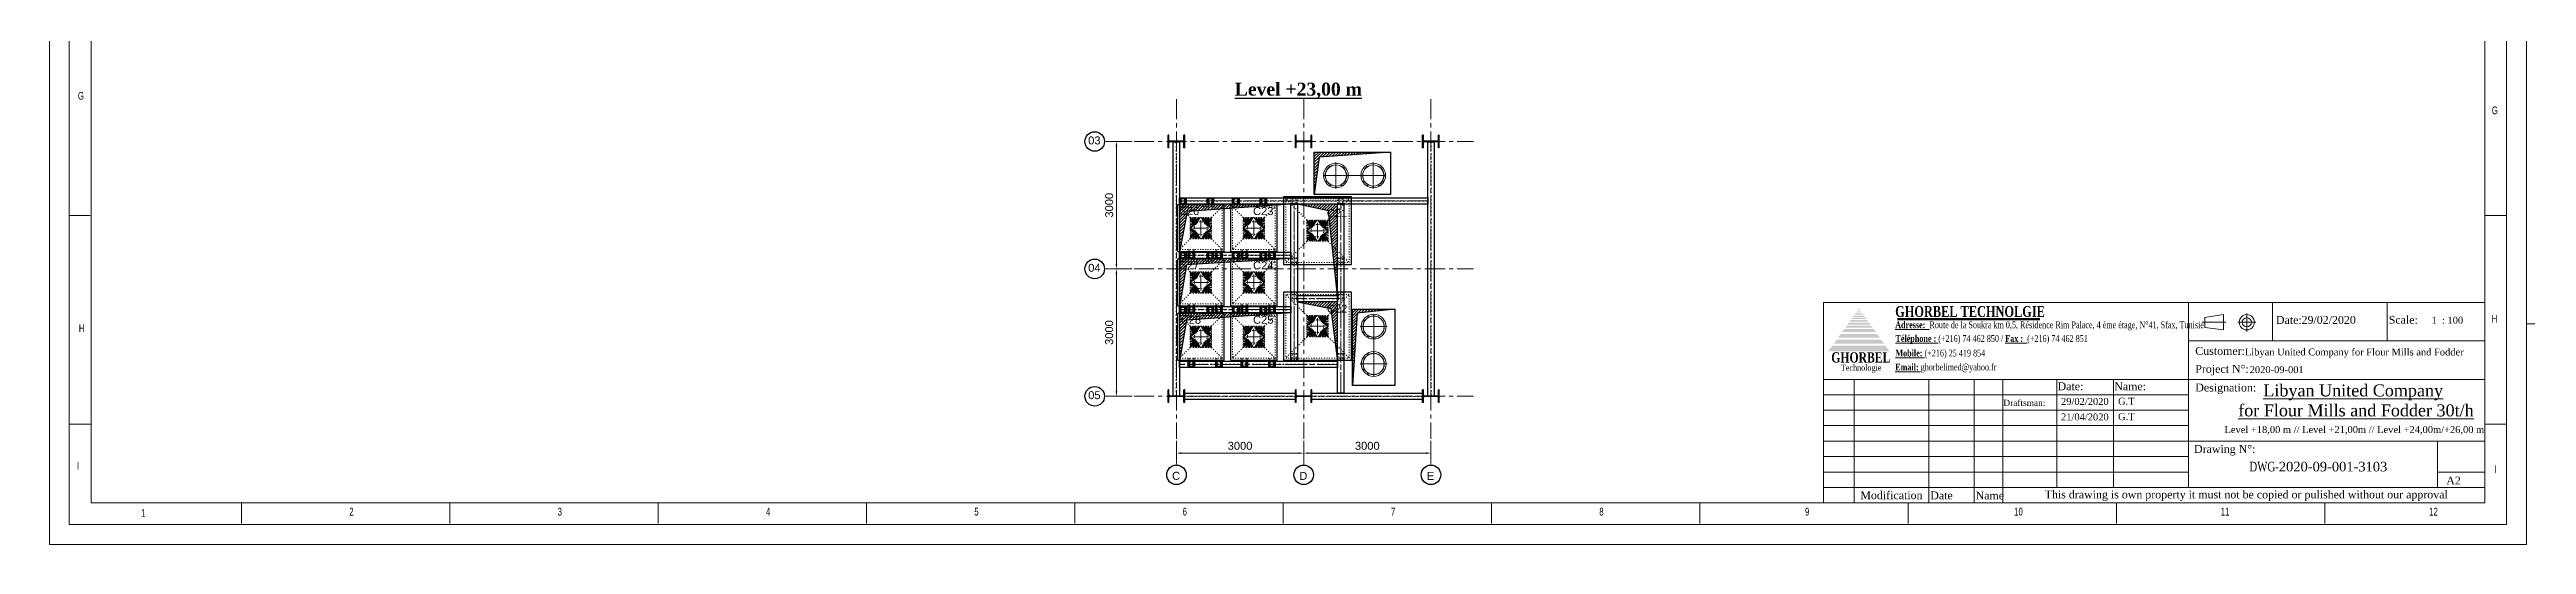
# Model space of a CAD drawing. Header units: millimetres. Extents: x 3220 to 226993, y 817 to 176024.
# Drawn here: x 3220 to 61623, y 54025 to 65679 of the extents above; entities that cross this region are included whole.
import ezdxf

# ---------------------------------------------------------------- set-up
doc = ezdxf.new("R2010")
doc.units = ezdxf.units.MM
for name, pattern in [('ACAD_ISO03W100', [30, 12, -18]), ('AXES', [50.8, 31.75, -6.35, 6.35, -6.35]), ('CENTER', [10.16, 6.35, -1.27, 1.27, -1.27]), ('CENTER2', [28.575, 19.05, -3.175, 3.175, -3.175]), ('CHAIN', [0.3543, 0.2362, -0.0295, 0.0591, -0.0295])]:
    doc.linetypes.add(name, pattern=pattern)
doc.layers.add('Axe', color=1, linetype='AXES', lineweight=9)
doc.layers.add('Cache', color=3, linetype='ACAD_ISO03W100', lineweight=13)
doc.layers.add('Mittelpunktmarkierung(DIN)', color=7, linetype='Continuous', lineweight=25, true_color=0x3f3f3f)
doc.layers.add('Sichtbare Kanten(DIN)', color=7, linetype='Continuous', lineweight=50, true_color=0x3f3f3f)
doc.styles.add('ARIAL_BOLD', font='arial.ttf')
doc.styles.add('SLDTEXTSTYLE0', font='TXT', dxfattribs={"width": 0.75})
doc.styles.get("Standard").update_dxf_attribs({"font": 'arial.ttf'})
doc.dimstyles.new('ECHE 75', dxfattribs={"dimscale": 75, "dimtxt": 2.5, "dimasz": 1.5, "dimexe": 1.25, "dimexo": 0.625, "dimgap": 1, "dimtad": 1, "dimdec": 0, "dimtxsty": 'ARIAL_BOLD', "dimcen": 2.5, "dimclrd": 4, "dimclre": 4, "dimclrt": 6, "dimadec": 0, "dimazin": 0, "dimtfac": 1, "dimtdec": 0, "dimtmove": 0, "dimatfit": 3, "dimfxl": 1, "dimlwd": 13, "dimlwe": 13, "dimarcsym": 0})

# ---------------------------------------------------------------- blocks, each defined once
blk = doc.blocks.new('logo gt')
h = blk.add_hatch(color=252)
h.dxf.hatch_style = 1
h.paths.add_polyline_path([(428, -605), (-428, -605), (-500, -696), (500, -696)])
h.paths.add_polyline_path([(356, -509), (-356, -509), (-414, -576), (414, -576)])
h.paths.add_polyline_path([(292, -418), (-292, -418), (-342, -476), (342, -476)])
h.paths.add_polyline_path([(238, -335), (-238, -335), (-277, -386), (277, -386)])
h.paths.add_polyline_path([(198, -284), (-198, -284), (-227, -316), (227, -316)])
h.paths.add_polyline_path([(162, -232), (-162, -232), (-191, -266), (191, -266)])
h.paths.add_polyline_path([(134, -192), (-134, -192), (-155, -216), (155, -216)])
h.paths.add_polyline_path([(112, -156), (-112, -156), (-126, -176), (126, -176)])
h.paths.add_polyline_path([(91, -126), (-90, -126), (-105, -146), (105, -146)])
h.paths.add_polyline_path([(69, -96), (-69, -96), (-83, -116), (83, -116)])
h.paths.add_polyline_path([(47, -69), (-47, -69), (-62, -86), (62, -86)])
h.paths.add_polyline_path([(27, -42), (-27, -42), (-40, -56), (40, -56)])
h.paths.add_polyline_path([(0, 0), (-22, -30), (22, -30)])
at = {"color": 5, "linetype": 'Continuous', "lineweight": 18, "attachment_point": 1, "style": 'SLDTEXTSTYLE0'}
for s, insert, char_height in [('{\\fTimes New Roman|b1|i0|c0|p18;GHORBEL }', (-449, -713), 167.37), ('{\\fTimes New Roman|b0|i0|c0|p18;Technologie}', (-294, -912), 100)]:
    blk.add_mtext(s, dxfattribs=dict(at, insert=insert, char_height=char_height))
blk = doc.blocks.new('A1 E1-200')
at = {"color": 1, "linetype": 'Continuous', "lineweight": 18}
for p, q in [((-164800, 0), (-164800, 116400)), ((-164800, 116400), (0, 116400)), ((0, 0), (0, 116400)), ((-162844, 1960), (-162844, 114440)), ((-162844, 114440), (-1960, 114440)), ((-1960, 1960), (-1960, 114440)), ((-162844, 1960), (-1960, 1960)), ((-164800, 0), (0, 0))]:
    blk.add_line(p, q, dxfattribs=at)
at = {"linetype": 'Continuous', "lineweight": 18}
for p, q in [((-163879, 931), (-163879, 115487)), ((-163879, 115487), (-937, 115487)), ((-937, 931), (-937, 115487)), ((-163879, 931), (-937, 931))]:
    blk.add_line(p, q, dxfattribs=at)
at = {"color": 5, "linetype": 'Continuous', "lineweight": 15}
for p, q in [((-160787, 114439), (-160787, 115419)), ((-150989, 115419), (-150989, 114439)), ((-141191, 114439), (-141191, 115419)), ((-131393, 115419), (-131393, 114439)), ((-121595, 114439), (-121595, 115419)), ((-111797, 115419), (-111797, 114439)), ((-101999, 114439), (-101999, 115419)), ((-92200, 115419), (-92200, 114439)), ((-82402, 114439), (-82402, 115419)), ((-72604, 115419), (-72604, 114439)), ((-62806, 114439), (-62806, 115419)), ((-53008, 115419), (-53008, 114439)), ((-43210, 114439), (-43210, 115419)), ((-33412, 115419), (-33412, 114439)), ((-23613, 114439), (-23613, 115419)), ((-13815, 115419), (-13815, 114439)), ((-4017, 114439), (-4017, 115419)), ((-162892, 107203), (-163872, 107203)), ((-979, 107203), (-1959, 107203)), ((-163872, 97405), (-162892, 97405)), ((-1959, 97405), (-979, 97405)), ((-162892, 87607), (-163872, 87607)), ((-979, 87607), (-1959, 87607)), ((-163872, 77808), (-162892, 77808)), ((-1959, 77808), (-979, 77808)), ((-162892, 68010), (-163872, 68010)), ((-979, 68010), (-1959, 68010)), ((-163872, 58212), (-162892, 58212)), ((-1959, 58212), (-979, 58212)), ((-162892, 48414), (-163872, 48414)), ((-979, 48414), (-1959, 48414)), ((-162844, 38576), (-163824, 38576)), ((-979, 38616), (-1959, 38616)), ((-162892, 28818), (-163872, 28818)), ((-979, 28818), (-1959, 28818)), ((-163872, 19020), (-162892, 19020)), ((-1959, 19020), (-979, 19020)), ((-162892, 9221), (-163872, 9221)), ((-979, 9221), (-1959, 9221)), ((-160787, 983), (-160787, 1962)), ((-150989, 1962), (-150989, 983)), ((-141191, 983), (-141191, 1962)), ((-131393, 1962), (-131393, 983)), ((-121595, 983), (-121595, 1962)), ((-111797, 1962), (-111797, 983)), ((-101999, 983), (-101999, 1962)), ((-92200, 1962), (-92200, 983)), ((-82402, 983), (-82402, 1962)), ((-72604, 1962), (-72604, 983)), ((-62806, 983), (-62806, 1962)), ((-53008, 983), (-53008, 1962)), ((-43210, 983), (-43210, 1962)), ((-33412, 1962), (-33412, 983)), ((-23613, 983), (-23613, 1962)), ((-13815, 1962), (-13815, 983)), ((-4017, 983), (-4017, 1962))]:
    blk.add_line(p, q, dxfattribs=at)
at = {"color": 1, "linetype": 'Continuous', "lineweight": 15}
for p, q in [((0, 0), (0, 114440)), ((-164800, 0), (0, 0))]:
    blk.add_line(p, q, dxfattribs=at)
at = {"color": 7, "linetype": 'Continuous', "lineweight": 18}
for p, q in [((-40470, 13596), (-1960, 13596)), ((-40470, 13596), (-40470, 1960)), ((-19214, 13596), (-19214, 2843)), ((-1960, 9131), (-40470, 9131)), ((-30031, 1943), (-30031, 9131)), ((-19214, 5542), (-1960, 5542)), ((-4712, 2843), (-4712, 5542)), ((-40470, 2843), (-19214, 2843)), ((-19214, 2843), (-1960, 2843))]:
    blk.add_line(p, q, dxfattribs=at)
at = {"lineweight": 18}
for p, q in [((-18265, 12724), (-17185, 12898)), ((-17185, 12899), (-17185, 12013)), ((-18265, 12150), (-18265, 12723)), ((-17185, 12011), (-18265, 12150))]:
    blk.add_line(p, q, dxfattribs=at)
at = {"color": 1, "linetype": 'CENTER', "lineweight": 9}
for p, q in [((-15818, 12960), (-15818, 11899)), ((-18421, 12456), (-17046, 12456)), ((-16345, 12454), (-15294, 12454))]:
    blk.add_line(p, q, dxfattribs=at)
at = {"color": 5, "linetype": 'Continuous', "lineweight": 18}
for p, q in [((-14316, 11371), (-14316, 13587)), ((-7640, 11380), (-7640, 13596)), ((-1960, 11380), (-19201, 11380)), ((-19202, 8231), (-40470, 8231)), ((-38682, 9131), (-38682, 1929)), ((-34334, 9076), (-34334, 1943)), ((-31694, 9110), (-31694, 1943)), ((-26876, 2843), (-26876, 9131)), ((-23573, 9114), (-23573, 2843)), ((-19223, 7331), (-40470, 7331)), ((-19214, 6442), (-40470, 6442)), ((-19214, 5542), (-40470, 5542)), ((-19214, 4642), (-40470, 4642)), ((-19214, 3742), (-40470, 3742))]:
    blk.add_line(p, q, dxfattribs=at)
at = {"color": 5, "lineweight": 53}
blk.add_line((-27866, 12645), (-36167, 12645), dxfattribs=at)
at = {"color": 5, "lineweight": 9}
blk.add_line((-4712, 3742), (-1960, 3742), dxfattribs=at)
at = {"lineweight": 18}
for centre, radius in [((-15818, 12454), 444), ((-15819, 12454), 270)]:
    blk.add_circle(centre, radius, dxfattribs=at)
at = {"xscale": 3.586409395560001, "yscale": 3.586409395560001, "zscale": 3.586409395560001}
blk.add_blockref('logo gt', (-38404, 13267), dxfattribs=at)
at = {"color": 5, "lineweight": 15, "style": 'SLDTEXTSTYLE0', "width": 0.75}
for s, p in [('J', (-1632, 33583)), ('K', (-1632, 23785)), ('L', (-1632, 13986)), ('M', (-163540, 3831)), ('M', (-1632, 4188))]:
    blk.add_text(s, height=363, dxfattribs=at).set_placement(p)
at = {"color": 5, "linetype": 'Continuous', "lineweight": 15, "attachment_point": 1, "style": 'SLDTEXTSTYLE0'}
for s, insert, char_height in [('1', (-156043, 115105), 363), ('2', (-146254, 115158), 363), ('3', (-136455, 115158), 363), ('4', (-126657, 115158), 363), ('5', (-116859, 115158), 363), ('6', (-107061, 115158), 363), ('7', (-97263, 115158), 363), ('8', (-87465, 115158), 363), ('9', (-77789, 115158), 363), ('10', (-67950, 115158), 362.9), ('11', (-58234, 115158), 362.9), ('12', (-48435, 115158), 362.9), ('13', (-38637, 115158), 362.9), ('14', (-28839, 115158), 362.9), ('15', (-19041, 115158), 362.9), ('16', (-9082, 115231), 362.9), ('A', (-163545, 112331), 363), ('A', (-1632, 112331), 363), ('B', (-163545, 102533), 363), ('C', (-163545, 92735), 363), ('C', (-1632, 92735), 363), ('D', (-163545, 82936), 363), ('D', (-1632, 82936), 363), ('E', (-163545, 73138), 363), ('E', (-1632, 73138), 363), ('F', (-163545, 63340), 363), ('F', (-1632, 63340), 363), ('G', (-163397, 54330), 363), ('G', (-1632, 53542), 363), ('H', (-163349, 44491), 363), ('H', (-1632, 43744), 363), ('J', (-163545, 33946), 363), ('K', (-163545, 24148), 363), ('L', (-163545, 14349), 363), ('1', (-155792, 1665), 363), ('2', (-146003, 1719), 363), ('3', (-136205, 1719), 363), ('4', (-126406, 1719), 363), ('5', (-116608, 1719), 363), ('6', (-106810, 1719), 363), ('7', (-97012, 1719), 363), ('8', (-87214, 1719), 363), ('9', (-77538, 1719), 363), ('10', (-67699, 1719), 362.9), ('11', (-57983, 1719), 362.9), ('12', (-48185, 1719), 362.9), ('13', (-38386, 1719), 362.9), ('14', (-28588, 1719), 362.9), ('15', (-18790, 1719), 362.9), ('16', (-9264, 1543), 362.9)]:
    blk.add_mtext(s, dxfattribs=dict(at, insert=insert, char_height=char_height))
at = {"color": 5, "linetype": 'Continuous', "lineweight": 18, "insert": (-36295, 13398), "char_height": 633.59, "attachment_point": 1, "style": 'SLDTEXTSTYLE0'}
blk.add_mtext('{\\fTimes New Roman|b1|i0|c0|p18;GHORBEL TECHNOLGIE}', dxfattribs=at)
at = {"color": 1, "attachment_point": 1}
for s, width, insert, char_height in [('\\pt1837.8;{\\fTimes New Roman|b0|i0|c0|p18;Date:}', 24.32, (-14122, 12816), 459.44), ('{\\fTimes New Roman|b0|i0|c0|p18;Scale:}', 24.32, (-7552, 12828), 459.44), ('{\\fTimes New Roman|b0|i0|c0|p18;Customer:}', 96.01, (-18820, 11017), 459.44), ('{\\fTimes New Roman|b0|i0|c0|p18;Project N°:}', 9870.94, (-18820, 9971), 459.44), ('{\\fTimes New Roman|b0|i0|c0|p18;Date:}', 24.32, (-26838, 8960), 459.44), ('{\\fTimes New Roman|b0|i0|c0|p18;Name:}', 24.32, (-23536, 8961), 459.44), ('{\\fTimes New Roman|b0|i0|c0|p18;Designation:}', 24.32, (-18820, 8886), 459.44), ('{\\fTimes New Roman|b0|i0|c0|p18;Draftsman:}', 24.32, (-29991, 7948), 359.93), ('{\\fTimes New Roman|b0|i0|c0|p18;Drawing N°:}', 10731.67, (-18893, 5313), 459.44), ('{\\fTimes New Roman|b0|i0|c0|p18;Modification}', 24.32, (-38325, 2622), 459.44), ('{\\fTimes New Roman|b0|i0|c0|p18;Date}', 24.32, (-34251, 2615), 459.44), ('{\\fTimes New Roman|b0|i0|c0|p18;Name}', 24.32, (-31612, 2610), 459.44), ('{\\fTimes New Roman|b0|i0|c0|p18;This drawing is own property it must not be copied or pulished without our approval}', 31491.6, (-27588, 2668), 459.445), ('{\\fTimes New Roman|b0|i0|c0|p18;A1}', 24.32, (-4201, 3481), 459.44)]:
    blk.add_mtext_dynamic_manual_height_columns(s, width=width, gutter_width=17.5, heights=[0], dxfattribs=dict(at, insert=insert, char_height=char_height))
at = {"color": 0, "linetype": 'Continuous', "lineweight": 18, "attachment_point": 1, "style": 'SLDTEXTSTYLE0'}
for s, insert, char_height in [('{\\fTimes New Roman|b1|i0|c0|p18;\\LAdresse:\\fTimes New Roman|b0|i0|c0|p18;\\l  Route de la Soukra km 0,5, Résidence Rim Palace, 4 ème étage, N°41, Sfax, Tunisie }', (-36295, 12503), 392.825), ('{\\fTimes New Roman|b1|i0|c0|p18;\\LTéléphone :\\fTimes New Roman|b0|i0|c0|p18;\\l (+216) 74 462 850 /\\fTimes New Roman|b1|i0|c0|p18;\\L Fax : \\fTimes New Roman|b0|i0|c0|p18;\\l (+216) 74 462 851 }', (-36277, 11709), 392.825), ('{\\fTimes New Roman|b1|i0|c0|p18;\\LMobile:\\fTimes New Roman|b0|i0|c0|p18;\\l (+216) 25 419 854}', (-36277, 10856), 392.83), ('{\\fTimes New Roman|b1|i0|c0|p18;\\LEmail:\\fTimes New Roman|b0|i0|c0|p18;\\l ghorbelimed@yahoo.fr}', (-36295, 10050), 392.83)]:
    blk.add_mtext(s, dxfattribs=dict(at, insert=insert, char_height=char_height))
blk = doc.blocks.new('116 gaine')
at = {"layer": 'Mittelpunktmarkierung(DIN)', "color": 1, "linetype": 'CHAIN', "lineweight": 0, "ltscale": 23.990969}
for p, q in [((731, 0), (-731, 0)), ((-440, -316), (-440, 316)), ((440, -316), (440, 316))]:
    blk.add_line(p, q, dxfattribs=at)
at = {"layer": 'Sichtbare Kanten(DIN)', "color": 5, "lineweight": 0}
for p, q in [((-441, -250), (-441, -248)), ((-440, -248), (-440, -250)), ((440, -250), (440, -248)), ((441, -248), (441, -250))]:
    blk.add_line(p, q, dxfattribs=at)
for centre, radius in [((-440, 0), 291), ((-715, 0), 6.5), ((-440, 0), 251), ((-165, 0), 6.5), ((440, 0), 291), ((165, 0), 6.5), ((440, 0), 251), ((715, 0), 6.5), ((-678, -138), 6.5), ((-578, -238), 6.5), ((-440, -275), 6.5), ((-302, -238), 6.5), ((-202, -138), 6.5), ((202, -138), 6.5), ((302, -238), 6.5), ((440, -275), 6.5), ((578, -238), 6.5), ((678, -138), 6.5)]:
    blk.add_circle(centre, radius, dxfattribs=at)
for centre, radius, start, end in [((-440, 0), 251, 270, 269.77127), ((-440, 0), 248, 270, 269.7685), ((440, 0), 250, 270.22873, 270), ((440, 0), 248, 270.2315, 270)]:
    blk.add_arc(centre, radius, start, end, dxfattribs=at)
blk = doc.blocks.new('134 T')
at = {"color": 30}
blk.add_lwpolyline([(-800, 800), (800, 800), (800, -800), (-800, -800)], close=True, dxfattribs=at)
at = {"color": 252}
for points in [[(-250, 250), (-105, 107)], [(-105, 107), (-250, 195)], [(-105, 107), (-250, 150)], [(-105, 107), (-250, 60)], [(-105, 107), (-250, 15)], [(-105, 107), (-250, 107)], [(-105, 107), (-210, 250)], [(-105, 107), (-165, 250)], [(-105, 107), (-120, 250)], [(-105, 107), (-75, 250)], [(-105, 107), (-30, 250)], [(-105, 107), (0, 250)], [(105, 107), (0, 250)], [(105, 107), (30, 250)], [(105, 107), (75, 250)], [(250, 250), (105, 107)], [(105, 107), (210, 250)], [(105, 107), (165, 250)], [(105, 107), (120, 250)], [(105, 107), (250, 195)], [(105, 107), (250, 150)], [(105, 107), (250, 60)], [(105, 107), (250, 15)], [(105, 107), (250, 107)], [(-105, -107), (-250, -15)], [(-105, -107), (-250, -60)], [(-250, -250), (-105, -107)], [(-105, -107), (-250, -195)], [(-105, -107), (-250, -150)], [(-105, -107), (-250, -107)], [(-105, -107), (-210, -250)], [(-105, -107), (-165, -250)], [(-105, -107), (-120, -250)], [(-105, -107), (-75, -250)], [(-105, -107), (-30, -250)], [(-105, -107), (0, -250)], [(105, -107), (0, -250)], [(105, -107), (30, -250)], [(105, -107), (75, -250)], [(105, -107), (250, -15)], [(105, -107), (250, -60)], [(250, -250), (105, -107)], [(105, -107), (210, -250)], [(105, -107), (165, -250)], [(105, -107), (120, -250)], [(105, -107), (250, -195)], [(105, -107), (250, -150)], [(105, -107), (250, -107)]]:
    blk.add_lwpolyline(points, dxfattribs=at)
at = {"layer": 'Axe'}
for p, q in [((-188, 0), (188, 0)), ((150, 0), (-150, 0)), ((0, -188), (0, 188))]:
    blk.add_line(p, q, dxfattribs=at)
at = {"layer": 'Cache', "ltscale": 2}
for p, q in [((-250, 250), (-750, 750)), ((250, 250), (750, 750)), ((-250, -250), (-750, -750)), ((250, -250), (750, -750))]:
    blk.add_line(p, q, dxfattribs=at)
for points in [[(-640, 475), (-775, 475), (-775, 625), (-640, 625)], [(-750, 750), (750, 750), (750, -750), (-750, -750)], [(-650, 500), (-750, 500), (-750, 600), (-650, 600)], [(640, 475), (775, 475), (775, 625), (640, 625)], [(650, 500), (750, 500), (750, 600), (650, 600)], [(-250, 250), (250, 250), (250, -250), (-250, -250)], [(-640, -475), (-775, -475), (-775, -625), (-640, -625)], [(-650, -500), (-750, -500), (-750, -600), (-650, -600)], [(640, -475), (775, -475), (775, -625), (640, -625)], [(650, -500), (750, -500), (750, -600), (650, -600)]]:
    blk.add_lwpolyline(points, close=True, dxfattribs=at)
blk.add_circle((0, 0), 150, dxfattribs=at)
blk = doc.blocks.new('136 T')
for points in [[(-550, 500), (-700, 500), (-700, 350), (-550, 350)], [(-550, 480), (-700, 480), (-700, 470), (-550, 470)], [(-550, 380), (-700, 380), (-700, 370), (-550, 370)], [(550, 150), (700, 150), (700, 300), (550, 300)], [(550, 270), (700, 270), (700, 280), (550, 280)], [(550, 170), (700, 170), (700, 180), (550, 180)], [(-550, -150), (-700, -150), (-700, -300), (-550, -300)], [(-550, -170), (-700, -170), (-700, -180), (-550, -180)], [(-550, -270), (-700, -270), (-700, -280), (-550, -280)], [(550, -500), (700, -500), (700, -350), (550, -350)], [(550, -380), (700, -380), (700, -370), (550, -370)], [(550, -480), (700, -480), (700, -470), (550, -470)]]:
    blk.add_lwpolyline(points)
blk.add_lwpolyline([(-550, 550), (550, 550), (550, -550), (-550, -550)], close=True)
at = {"color": 252}
for points in [[(-250, 250), (-105, 107)], [(-105, 107), (-250, 195)], [(-105, 107), (-250, 150)], [(-105, 107), (-250, 60)], [(-105, 107), (-250, 15)], [(-105, 107), (-250, 107)], [(-105, 107), (-210, 250)], [(-105, 107), (-165, 250)], [(-105, 107), (-120, 250)], [(-105, 107), (-75, 250)], [(-105, 107), (-30, 250)], [(-105, 107), (0, 250)], [(105, 107), (0, 250)], [(105, 107), (30, 250)], [(105, 107), (75, 250)], [(250, 250), (105, 107)], [(105, 107), (210, 250)], [(105, 107), (165, 250)], [(105, 107), (120, 250)], [(105, 107), (250, 195)], [(105, 107), (250, 150)], [(105, 107), (250, 60)], [(105, 107), (250, 15)], [(105, 107), (250, 107)], [(-105, -107), (-250, -15)], [(-105, -107), (-250, -60)], [(-250, -250), (-105, -107)], [(-105, -107), (-250, -195)], [(-105, -107), (-250, -150)], [(-105, -107), (-250, -107)], [(-105, -107), (-210, -250)], [(-105, -107), (-165, -250)], [(-105, -107), (-120, -250)], [(-105, -107), (-75, -250)], [(-105, -107), (-30, -250)], [(-105, -107), (0, -250)], [(105, -107), (0, -250)], [(105, -107), (30, -250)], [(105, -107), (75, -250)], [(105, -107), (250, -15)], [(105, -107), (250, -60)], [(250, -250), (105, -107)], [(105, -107), (210, -250)], [(105, -107), (165, -250)], [(105, -107), (120, -250)], [(105, -107), (250, -195)], [(105, -107), (250, -150)], [(105, -107), (250, -107)]]:
    blk.add_lwpolyline(points, dxfattribs=at)
at = {"layer": 'Axe'}
for p, q in [((-188, 0), (188, 0)), ((150, 0), (-150, 0)), ((0, -188), (0, 188))]:
    blk.add_line(p, q, dxfattribs=at)
at = {"layer": 'Cache'}
for p, q in [((-550, 500), (-500, 500)), ((-550, 480), (-500, 480)), ((-550, 470), (-500, 470)), ((-550, 380), (-500, 380)), ((-550, 370), (-500, 370)), ((-550, 350), (-500, 350)), ((550, 300), (500, 300)), ((550, 280), (500, 280)), ((550, 270), (500, 270)), ((550, 180), (500, 180)), ((550, 170), (500, 170)), ((550, 150), (500, 150)), ((-550, -150), (-500, -150)), ((-550, -170), (-500, -170)), ((-550, -180), (-500, -180)), ((-550, -270), (-500, -270)), ((-550, -280), (-500, -280)), ((-550, -300), (-500, -300)), ((550, -350), (500, -350)), ((550, -370), (500, -370)), ((550, -380), (500, -380)), ((550, -470), (500, -470)), ((550, -480), (500, -480)), ((550, -500), (500, -500))]:
    blk.add_line(p, q, dxfattribs=at)
at = {"layer": 'Cache', "ltscale": 2}
for p, q in [((-250, 250), (-500, 500)), ((250, 250), (500, 500)), ((-250, -250), (-500, -500)), ((250, -250), (500, -500))]:
    blk.add_line(p, q, dxfattribs=at)
at = {"layer": 'Cache'}
for points in [[(-690, 375), (-590, 375), (-590, 475), (-690, 475)], [(690, 275), (590, 275), (590, 175), (690, 175)], [(-690, -275), (-590, -275), (-590, -175), (-690, -175)], [(690, -375), (590, -375), (590, -475), (690, -475)]]:
    blk.add_lwpolyline(points, close=True, dxfattribs=at)
at = {"layer": 'Cache', "ltscale": 2}
for points in [[(-500, 500), (500, 500), (500, -500), (-500, -500)], [(-250, 250), (250, 250), (250, -250), (-250, -250)]]:
    blk.add_lwpolyline(points, close=True, dxfattribs=at)
blk.add_circle((0, 0), 150, dxfattribs=at)
blk = doc.blocks.new('bolc des cellule')
for name, p in [('136 T', (-400, 2750)), ('136 T', (880, 2750)), ('136 T', (2160, 2750)), ('136 T', (-400, 1500)), ('136 T', (880, 1500)), ('136 T', (2160, 1500)), ('134 T', (-340, 0)), ('134 T', (1910, 0))]:
    blk.add_blockref(name, p)
blk = doc.blocks.new('niveau +23.5 m')
h = blk.add_hatch()
h.set_pattern_fill('ANSI31', color=256, scale=15)
h.set_pattern_definition([(45, (-6000, 6000), (-33.67596, 33.67596), [])])
h.paths.add_polyline_path([(5050, -250), (3250, -250), (3250, -1250), (3365, -370)])
h = blk.add_hatch()
h.set_pattern_fill('ANSI31', color=256, scale=15)
h.paths.add_polyline_path([(253, -1652), (2700, -1475), (75, -1475), (75, -2605)])
h = blk.add_hatch()
h.set_pattern_fill('ANSI31', color=256, scale=15)
h.paths.add_polyline_path([(3000, -1475), (2850, -1475), (3000, -1507)])
h.paths.add_polyline_path([(3800, -1475), (3000, -1475), (3000, -1507), (3588, -1634), (3734, -3000), (3800, -3000)])
h.paths.add_polyline_path([(3800, -3000), (3734, -3000), (3800, -3625), (3800, -3625)])
h = blk.add_hatch()
h.set_pattern_fill('ANSI31', color=256, scale=15)
h.paths.add_polyline_path([(2700, -2755), (75, -2755), (75, -3000), (217, -3000), (233, -2904)])
h.paths.add_polyline_path([(217, -3000), (75, -3000), (75, -3885)])
h = blk.add_hatch()
h.set_pattern_fill('ANSI31', color=256, scale=15)
h.paths.add_polyline_path([(2700, -4035), (75, -4035), (75, -5175), (239, -4209)])
h = blk.add_hatch()
h.set_pattern_fill('ANSI31', color=256, scale=15)
h.paths.add_polyline_path([(3000, -3775), (2850, -3775), (3000, -3804)])
h.paths.add_polyline_path([(3800, -3775), (3000, -3775), (3000, -3804), (3640, -3930), (3800, -5175)])
h = blk.add_hatch()
h.set_pattern_fill('ANSI31', color=256, scale=15)
h.set_pattern_definition([(45, (-6000.01, 6000), (-33.67596, 33.67596), [])])
h.paths.add_polyline_path([(5150, -3950), (4150, -3950), (4150, -5750), (4263, -4045)])
at = {"linetype": 'Continuous'}
for p, q in [((-195, -150), (-195, 150)), ((-176, 150), (-195, 150)), ((-176, 32), (-176, 150)), ((149, 6), (-151, 6)), ((176, 32), (176, 150)), ((195, 150), (176, 150)), ((195, -150), (195, 150)), ((2805, -150), (2805, 150)), ((2824, 150), (2805, 150)), ((2824, 32), (2824, 150)), ((3149, 6), (2849, 6)), ((3176, 32), (3176, 150)), ((3195, 150), (3176, 150)), ((3195, -150), (3195, 150)), ((5805, -150), (5805, 150)), ((5824, 150), (5805, 150)), ((5824, 32), (5824, 150)), ((6149, 6), (5849, 6)), ((6176, 32), (6176, 150)), ((6195, 150), (6176, 150)), ((6195, -150), (6195, 150)), ((-176, -150), (-195, -150)), ((-176, -150), (-176, -32)), ((149, -6), (-149, -6)), ((176, -150), (176, -32)), ((195, -150), (176, -150)), ((2824, -150), (2805, -150)), ((2824, -150), (2824, -32)), ((3149, -6), (2851, -6)), ((3176, -150), (3176, -32)), ((3195, -150), (3176, -150)), ((5824, -150), (5805, -150)), ((5824, -150), (5824, -32)), ((6149, -6), (5851, -6)), ((6176, -150), (6176, -32)), ((6195, -150), (6176, -150)), ((-195, -6150), (-195, -5850)), ((-176, -5850), (-195, -5850)), ((-176, -6150), (-195, -6150)), ((-176, -5968), (-176, -5850)), ((-176, -6150), (-176, -6032)), ((149, -5994), (-151, -5994)), ((149, -6006), (-149, -6006)), ((176, -5968), (176, -5850)), ((195, -5850), (176, -5850)), ((176, -6150), (176, -6032)), ((195, -6150), (176, -6150)), ((195, -6150), (195, -5850)), ((2805, -6150), (2805, -5850)), ((2824, -5850), (2805, -5850)), ((2824, -6150), (2805, -6150)), ((2824, -5968), (2824, -5850)), ((2824, -6150), (2824, -6032)), ((3149, -5994), (2849, -5994)), ((3149, -6006), (2851, -6006)), ((3176, -5968), (3176, -5850)), ((3195, -5850), (3176, -5850)), ((3176, -6150), (3176, -6032)), ((3195, -6150), (3176, -6150)), ((3195, -6150), (3195, -5850)), ((5805, -6150), (5805, -5850)), ((5824, -5850), (5805, -5850)), ((5824, -6150), (5805, -6150)), ((5824, -5968), (5824, -5850)), ((5824, -6150), (5824, -6032)), ((6149, -5994), (5849, -5994)), ((6149, -6006), (5851, -6006)), ((6176, -5968), (6176, -5850)), ((6195, -5850), (6176, -5850)), ((6176, -6150), (6176, -6032)), ((6195, -6150), (6176, -6150)), ((6195, -6150), (6195, -5850))]:
    blk.add_line(p, q, dxfattribs=at)
for points in [[(-75, -6), (75, -6), (75, -5994), (-75, -5994)], [(3250, -250), (5050, -250), (5050, -1250), (3250, -1250)], [(5925, -6), (6075, -6), (6075, -5994), (5925, -5994)], [(5925, -1325), (5925, -1475), (75, -1475), (75, -1325)], [(2700, -1475), (2850, -1475), (2850, -5175), (2700, -5175)], [(3800, -1475), (3950, -1475), (3950, -5925), (3800, -5925)], [(2700, -2605), (2700, -2755), (75, -2755), (75, -2605)], [(2700, -3885), (2700, -4035), (75, -4035), (75, -3885)], [(3800, -3625), (3800, -3775), (2850, -3775), (2850, -3625)], [(4150, -5750), (4150, -3950), (5150, -3950), (5150, -5750)], [(3800, -5175), (3800, -5325), (75, -5325), (75, -5175)], [(2805, -5925), (2805, -6075), (195, -6075), (195, -5925)], [(5805, -5925), (5805, -6075), (3195, -6075), (3195, -5925)]]:
    blk.add_lwpolyline(points, close=True)
for points in [[(5050, -250), (3365, -370), (3250, -1250)], [(2700, -1475), (253, -1652), (75, -2605)], [(3800, -3625), (3588, -1634), (2850, -1475)], [(2700, -2755), (233, -2904), (75, -3885)], [(2700, -4035), (239, -4209), (75, -5175)], [(2850, -3775), (3640, -3930), (3800, -5175)], [(5150, -3950), (4263, -4045), (4150, -5750)]]:
    blk.add_lwpolyline(points)
for centre, start, end in [((-149, 32), 180, 270), ((149, 32), 270, 0), ((2851, 32), 180, 270), ((3149, 32), 270, 0), ((5851, 32), 180, 270), ((6149, 32), 270, 0), ((-149, -32), 90, 180), ((149, -32), 0, 90), ((2851, -32), 90, 180), ((3149, -32), 0, 90), ((5851, -32), 90, 180), ((6149, -32), 0, 90), ((-149, -5968), 180, 270), ((-149, -6032), 90, 180), ((149, -5968), 270, 0), ((149, -6032), 0, 90), ((2851, -5968), 180, 270), ((2851, -6032), 90, 180), ((3149, -5968), 270, 0), ((3149, -6032), 0, 90), ((5851, -5968), 180, 270), ((5851, -6032), 90, 180), ((6149, -5968), 270, 0), ((6149, -6032), 0, 90)]:
    blk.add_arc(centre, 27, start, end, dxfattribs=at)
at = {"layer": 'Axe', "ltscale": 15}
for p, q in [((0, 1000), (0, -7000)), ((3000, 1000), (3000, -7000)), ((6000, 1000), (6000, -7000)), ((-1000, 0), (7000, 0)), ((5925, -1400), (75, -1400)), ((2775, -5175), (2775, -1475)), ((3875, -5925), (3875, -1475)), ((2700, -2680), (75, -2680)), ((-1000, -3000), (7000, -3000)), ((2700, -3960), (75, -3960)), ((3800, -3700), (2850, -3700)), ((3800, -5250), (75, -5250)), ((-1000, -6000), (7000, -6000))]:
    blk.add_line(p, q, dxfattribs=at)
at = {"layer": 'Axe', "color": 1, "linetype": 'CENTER2'}
for p, q in [((195, 0), (-195, 0)), ((3195, 0), (2805, 0)), ((6195, 0), (5805, 0)), ((195, -6000), (-195, -6000)), ((3195, -6000), (2805, -6000)), ((6195, -6000), (5805, -6000))]:
    blk.add_line(p, q, dxfattribs=at)
at = {"layer": 'Cache', "ltscale": 3}
for points in [[(4, -5994), (-4, -5994), (-4, -6), (4, -6)], [(6004, -5994), (5996, -5994), (5996, -6), (6004, -6)], [(75, -1404), (75, -1397), (5925, -1396), (5925, -1403)], [(2779, -5175), (2772, -5175), (2772, -1475), (2779, -1475)], [(3879, -5925), (3872, -5925), (3872, -1475), (3879, -1475)], [(75, -2684), (75, -2676), (2700, -2676), (2700, -2684)], [(75, -3964), (75, -3956), (2700, -3956), (2700, -3964)], [(2850, -3704), (2850, -3697), (3800, -3697), (3800, -3704)], [(75, -5254), (75, -5246), (3800, -5246), (3800, -5254)], [(195, -6004), (195, -5997), (2805, -5997), (2805, -6004)], [(3195, -6004), (3195, -5997), (5805, -5997), (5805, -6004)]]:
    blk.add_lwpolyline(points, close=True, dxfattribs=at)
blk = doc.blocks.new('*D643')
at = {"color": 4, "lineweight": 13, "transparency": 16777216}
for p, q in [((29791, 56467), (29791, 56081)), ((29904, 56175), (32679, 56175)), ((32791, 56467), (32791, 56081))]:
    blk.add_line(p, q, dxfattribs=at)
at = {"color": 4, "transparency": 16777216}
for points in [[(29904, 56194), (29904, 56156), (29791, 56175)], [(32679, 56194), (32679, 56156), (32791, 56175)]]:
    blk.add_solid(points, dxfattribs=at)
at = {"layer": 'Defpoints', "color": 0, "transparency": 16777216}
for p in [(29791, 56514), (32791, 56514), (32791, 56175)]:
    blk.add_point(p, dxfattribs=at)
at = {"color": 6, "transparency": 16777216, "insert": (31291, 56346), "char_height": 187.5, "attachment_point": 5, "style": 'ARIAL_BOLD'}
blk.add_mtext('3000', dxfattribs=at)
blk = doc.blocks.new('*D644')
at = {"color": 4, "lineweight": 13, "transparency": 16777216}
for p, q in [((32791, 56467), (32791, 56081)), ((32904, 56175), (35679, 56175)), ((35791, 56467), (35791, 56081))]:
    blk.add_line(p, q, dxfattribs=at)
at = {"color": 4, "transparency": 16777216}
for points in [[(32904, 56194), (32904, 56156), (32791, 56175)], [(35679, 56194), (35679, 56156), (35791, 56175)]]:
    blk.add_solid(points, dxfattribs=at)
at = {"layer": 'Defpoints', "color": 0, "transparency": 16777216}
for p in [(32791, 56514), (35791, 56514), (35791, 56175)]:
    blk.add_point(p, dxfattribs=at)
at = {"color": 6, "transparency": 16777216, "insert": (34291, 56346), "char_height": 187.5, "attachment_point": 5, "style": 'ARIAL_BOLD'}
blk.add_mtext('3000', dxfattribs=at)
blk = doc.blocks.new('*D645')
at = {"color": 4, "lineweight": 13, "transparency": 16777216}
for p, q in [((28745, 63514), (28282, 63514)), ((28376, 63402), (28376, 60627)), ((28745, 60514), (28282, 60514))]:
    blk.add_line(p, q, dxfattribs=at)
at = {"color": 4, "transparency": 16777216}
for points in [[(28357, 63402), (28395, 63402), (28376, 63514)], [(28357, 60627), (28395, 60627), (28376, 60514)]]:
    blk.add_solid(points, dxfattribs=at)
at = {"layer": 'Defpoints', "color": 0, "transparency": 16777216}
for p in [(28791, 63514), (28376, 60514), (28791, 60514)]:
    blk.add_point(p, dxfattribs=at)
at = {"color": 6, "transparency": 16777216, "insert": (28205, 62014), "char_height": 187.5, "attachment_point": 5, "rotation": 90, "style": 'ARIAL_BOLD'}
blk.add_mtext('3000', dxfattribs=at)
blk = doc.blocks.new('*D646')
at = {"color": 4, "lineweight": 13, "transparency": 16777216}
for p, q in [((28745, 60514), (28282, 60514)), ((28376, 60402), (28376, 57627)), ((28745, 57514), (28282, 57514))]:
    blk.add_line(p, q, dxfattribs=at)
at = {"color": 4, "transparency": 16777216}
for points in [[(28357, 60402), (28395, 60402), (28376, 60514)], [(28357, 57627), (28395, 57627), (28376, 57514)]]:
    blk.add_solid(points, dxfattribs=at)
at = {"layer": 'Defpoints', "color": 0, "transparency": 16777216}
for p in [(28791, 60514), (28376, 57514), (28791, 57514)]:
    blk.add_point(p, dxfattribs=at)
at = {"color": 6, "transparency": 16777216, "insert": (28205, 59014), "char_height": 187.5, "attachment_point": 5, "rotation": 90, "style": 'ARIAL_BOLD'}
blk.add_mtext('3000', dxfattribs=at)
blk = doc.blocks.new('132 gaine')
blk.add_blockref('116 gaine', (0, 0))
blk = doc.blocks.new('A2 E1-50')
at = {"color": 1, "linetype": 'Continuous', "lineweight": 18}
for p, q in [((-28847, 0), (-28847, 20086)), ((-28847, 20086), (0, 20086)), ((-28363, 485), (-28363, 19601)), ((-28363, 19601), (-485, 19601)), ((-485, 485), (-485, 19601)), ((-28363, 485), (-485, 485))]:
    blk.add_line(p, q, dxfattribs=at)
at = {"color": 1, "linetype": 'Continuous', "lineweight": 15}
for p, q in [((0, 0), (0, 20086)), ((-28847, 0), (0, 0))]:
    blk.add_line(p, q, dxfattribs=at)
at = {"linetype": 'Continuous', "lineweight": 18}
for p, q in [((-28619, 231), (-28619, 19861)), ((-28619, 19861), (-232, 19861)), ((-232, 231), (-232, 19861)), ((-28619, 231), (-232, 231))]:
    blk.add_line(p, q, dxfattribs=at)
at = {"color": 5, "linetype": 'Continuous', "lineweight": 15}
for p, q in [((-26612, 19601), (-26612, 19844)), ((-24186, 19844), (-24186, 19601)), ((-21759, 19601), (-21759, 19844)), ((-19333, 19844), (-19333, 19601)), ((-16907, 19601), (-16907, 19844)), ((-14480, 19844), (-14480, 19601)), ((-12054, 19601), (-12054, 19844)), ((-9628, 19844), (-9628, 19601)), ((-7201, 19601), (-7201, 19844)), ((-4775, 19844), (-4775, 19601)), ((-2349, 19601), (-2349, 19844)), ((-28375, 18383), (-28618, 18383)), ((-242, 18383), (-485, 18383)), ((-28618, 15957), (-28375, 15957)), ((-485, 15957), (-242, 15957)), ((-28375, 13531), (-28618, 13531)), ((-242, 13531), (-485, 13531)), ((-28618, 11104), (-28375, 11104)), ((-485, 11104), (-242, 11104)), ((-28375, 8678), (-28618, 8678)), ((-242, 8678), (-485, 8678)), ((-28618, 6252), (-28375, 6252)), ((-485, 6252), (-242, 6252)), ((-28375, 3826), (-28618, 3826)), ((-242, 3826), (-485, 3826)), ((-242, 1399), (-485, 1399)), ((-26612, 243), (-26612, 486)), ((-24186, 486), (-24186, 243)), ((-21759, 243), (-21759, 486)), ((-19333, 486), (-19333, 243)), ((-16907, 243), (-16907, 486)), ((-14480, 486), (-14480, 243)), ((-12054, 243), (-12054, 486)), ((-9628, 486), (-9628, 243)), ((-7201, 243), (-7201, 486)), ((-4775, 486), (-4775, 243)), ((-2349, 243), (-2349, 486))]:
    blk.add_line(p, q, dxfattribs=at)
at = {"color": 7, "linetype": 'Continuous', "lineweight": 18}
for p, q in [((-8187, 2813), (-485, 2813)), ((-8187, 2813), (-8187, 485)), ((-3936, 2813), (-3936, 662)), ((-485, 1919), (-8187, 1919)), ((-6100, 482), (-6100, 1919)), ((-3936, 1202), (-485, 1202)), ((-1036, 662), (-1036, 1202))]:
    blk.add_line(p, q, dxfattribs=at)
at = {"color": 5, "lineweight": 53}
blk.add_line((-5667, 2622), (-7327, 2622), dxfattribs=at)
at = {"lineweight": 18}
for p, q in [((-3746, 2638), (-3530, 2673)), ((-3746, 2523), (-3746, 2638)), ((-3530, 2673), (-3530, 2496)), ((-3530, 2496), (-3746, 2523))]:
    blk.add_line(p, q, dxfattribs=at)
at = {"color": 1, "linetype": 'CENTER', "lineweight": 9}
for p, q in [((-3257, 2685), (-3257, 2473)), ((-3778, 2585), (-3503, 2585)), ((-3362, 2584), (-3152, 2584))]:
    blk.add_line(p, q, dxfattribs=at)
at = {"color": 5, "linetype": 'Continuous', "lineweight": 18}
for p, q in [((-2956, 2368), (-2956, 2811)), ((-1621, 2369), (-1621, 2813)), ((-485, 2369), (-3933, 2369)), ((-3934, 1740), (-8187, 1740)), ((-7830, 1919), (-7830, 479)), ((-6960, 1909), (-6960, 482)), ((-6432, 1915), (-6432, 482)), ((-5468, 662), (-5468, 1919)), ((-4808, 1916), (-4808, 662)), ((-3938, 1560), (-8187, 1560)), ((-3936, 1382), (-8187, 1382)), ((-3936, 1202), (-8187, 1202)), ((-3936, 1022), (-8187, 1022)), ((-3936, 842), (-8187, 842)), ((-8187, 662), (-3936, 662))]:
    blk.add_line(p, q, dxfattribs=at)
at = {"color": 5, "lineweight": 9}
for p, q in [((-28363, 1399), (-28619, 1399)), ((-3936, 662), (-485, 662)), ((-1036, 842), (-485, 842))]:
    blk.add_line(p, q, dxfattribs=at)
at = {"lineweight": 18}
for radius in [88.8, 54]:
    blk.add_circle((-3257, 2584), radius, dxfattribs=at)
at = {"xscale": 0.7172818791120003, "yscale": 0.7172818791120003, "zscale": 0.7172818791120003}
blk.add_blockref('logo gt', (-7774, 2747), dxfattribs=at)
at = {"color": 5, "linetype": 'Continuous', "lineweight": 15, "char_height": 89.9, "attachment_point": 1, "style": 'SLDTEXTSTYLE0'}
for s, insert in [('1', (-27842, 19766)), ('2', (-25418, 19779)), ('3', (-22992, 19779)), ('4', (-20566, 19779)), ('5', (-18139, 19779)), ('6', (-15713, 19779)), ('7', (-13287, 19779)), ('8', (-10860, 19779)), ('9', (-8464, 19779)), ('10', (-6028, 19779)), ('11', (-3622, 19779)), ('12', (-1196, 19779)), ('A', (-387, 19143)), ('A', (-28537, 18975)), ('B', (-389, 17361)), ('B', (-28537, 17227)), ('C', (-28537, 14801)), ('C', (-404, 14801)), ('D', (-28537, 12374)), ('D', (-404, 12374)), ('E', (-28537, 9948)), ('E', (-404, 9948)), ('F', (-28537, 7522)), ('F', (-404, 7522)), ('G', (-28517, 5264)), ('G', (-404, 5095)), ('H', (-404, 2669)), ('H', (-28506, 2560)), ('I', (-28528, 958)), ('I', (-374, 921)), ('1', (-27780, 412)), ('2', (-25356, 426)), ('3', (-22930, 426)), ('4', (-20503, 426)), ('5', (-18077, 426)), ('6', (-15651, 426)), ('7', (-13224, 426)), ('8', (-10798, 426)), ('9', (-8402, 426)), ('10', (-5966, 426)), ('11', (-3560, 426)), ('12', (-1133, 426))]:
    blk.add_mtext(s, dxfattribs=dict(at, insert=insert))
at = {"color": 0, "linetype": 'Continuous', "lineweight": 18, "attachment_point": 1, "style": 'SLDTEXTSTYLE0'}
for s, insert, char_height in [('{\\fTimes New Roman|b1|i0|c0|p18;\\LAdresse:\\fTimes New Roman|b0|i0|c0|p18;\\l  Route de la Soukra km 0,5, Résidence Rim Palace, 4 ème étage, N°41, Sfax, Tunisie }', (-7352, 2594), 78.565), ('{\\fTimes New Roman|b1|i0|c0|p18;\\LTéléphone :\\fTimes New Roman|b0|i0|c0|p18;\\l (+216) 74 462 850 /\\fTimes New Roman|b1|i0|c0|p18;\\L Fax : \\fTimes New Roman|b0|i0|c0|p18;\\l (+216) 74 462 851 }', (-7349, 2435), 78.565), ('{\\fTimes New Roman|b1|i0|c0|p18;\\LEmail:\\fTimes New Roman|b0|i0|c0|p18;\\l ghorbelimed@yahoo.fr}', (-7352, 2103), 78.57), ('{\\fTimes New Roman|b1|i0|c0|p18;\\LMobile:\\fTimes New Roman|b0|i0|c0|p18;\\l (+216) 25 419 854}', (-7349, 2265), 78.57)]:
    blk.add_mtext(s, dxfattribs=dict(at, insert=insert, char_height=char_height))
at = {"color": 5, "linetype": 'Continuous', "lineweight": 18, "insert": (-7352, 2773), "char_height": 126.72, "attachment_point": 1, "style": 'SLDTEXTSTYLE0'}
blk.add_mtext('{\\fTimes New Roman|b1|i0|c0|p18;GHORBEL TECHNOLGIE}', dxfattribs=at)
at = {"color": 1, "attachment_point": 1}
for s, width, insert, char_height in [('\\pt367.56;{\\fTimes New Roman|b0|i0|c0|p18;Date:}', 24.32, (-2918, 2657), 91.89), ('{\\fTimes New Roman|b0|i0|c0|p18;Scale:}', 24.32, (-1604, 2659), 91.89), ('{\\fTimes New Roman|b0|i0|c0|p18;Project N°:}', 1493.85, (-3857, 2088), 91.89), ('{\\fTimes New Roman|b0|i0|c0|p18;Customer:}', 96.01, (-3857, 2297), 91.89), ('{\\fTimes New Roman|b0|i0|c0|p18;Date:}', 24.32, (-5461, 1885), 91.89), ('{\\fTimes New Roman|b0|i0|c0|p18;Name:}', 24.32, (-4801, 1885), 91.89), ('{\\fTimes New Roman|b0|i0|c0|p18;Designation:}', 24.32, (-3857, 1871), 91.89), ('{\\fTimes New Roman|b0|i0|c0|p18;Draftsman:}', 24.32, (-6092, 1683), 71.99), ('{\\fTimes New Roman|b0|i0|c0|p18;Drawing N°:}', 1746.2, (-3872, 1156), 91.89), ('{\\fTimes New Roman|b0|i0|c0|p18;Modification}', 24.32, (-7758, 618), 91.89), ('{\\fTimes New Roman|b0|i0|c0|p18;Date}', 24.32, (-6944, 616), 91.89), ('{\\fTimes New Roman|b0|i0|c0|p18;Name}', 24.32, (-6416, 615), 91.89), ('{\\fTimes New Roman|b0|i0|c0|p18;This drawing is own property it must not be copied or pulished without our approval}', 11207.6, (-5611, 627), 91.889), ('{\\fTimes New Roman|b0|i0|c0|p18;A2}', 24.32, (-934, 789), 91.89)]:
    blk.add_mtext_dynamic_manual_height_columns(s, width=width, gutter_width=17.5, heights=[0], dxfattribs=dict(at, insert=insert, char_height=char_height))

msp = doc.modelspace()

# ---------------------------------------------------------------- linework, layer by layer
at = {"color": 1, "linetype": 'CENTER', "lineweight": 9}
for p, q in [((28094.9, 63514.1), (28282.4, 63514.1)), ((28094.9, 60514.1), (28282.4, 60514.1)), ((28094.9, 57514.1), (28282.4, 57514.1)), ((29791.4, 55893.9), (29791.4, 56081.4)), ((32791.4, 55893.9), (32791.4, 56081.4)), ((35791.4, 55893.9), (35791.4, 56081.4))]:
    msp.add_line(p, q, dxfattribs=at)
at = {"color": 5}
for centre in [(27864.4, 63514.1), (27864.4, 60514.1), (27864.4, 57514.1), (29791.4, 55663.4), (32791.4, 55663.4), (35791.4, 55663.4)]:
    msp.add_circle(centre, 230.5, dxfattribs=at)

# ---------------------------------------------------------------- block references
for name, p, xscale, yscale, zscale in [('A1 E1-200', (144308.2, 59220.8), 0.5017310599597968, 0.5017310599597968, 0.5017310599597968), ('A2 E1-50', (61623, 54024.7), 2.024564718585504, 2.024564718585504, 2.024564718585504)]:
    msp.add_blockref(name, p, dxfattribs=dict(xscale=xscale, yscale=yscale, zscale=zscale))
for name, p in [('niveau +23.5 m', (29791.4, 63514.1)), ('116 gaine', (33991.4, 62714.1))]:
    msp.add_blockref(name, p)
at = {"xscale": -1, "rotation": 90}
msp.add_blockref('bolc des cellule', (33116.4, 61074.1), dxfattribs=at)
at = {"rotation": 270}
msp.add_blockref('132 gaine', (34441.4, 58714.1), dxfattribs=at)

# ---------------------------------------------------------------- texts
at = {"attachment_point": 1}
for s, width, insert, char_height in [('{\\fTimes New Roman|b1|i0|c0|p18;\\LLevel +23,00 m}', 5027.93, (31166.7, 64901.1), 306.141), ('{\\fTimes New Roman|b0|i0|c0|p18;29/02/2020}', 24.32, (56319.5, 59405.7), 186.035), ('{\\fTimes New Roman|b0|i0|c0|p18;1  : 100}', 2025.777, (59384.2, 59387.9), 163.275), ('{\\fTimes New Roman|b0|i0|c0|p18;Libyan United Company for Flour Mills and Fodder }', 6997.352, (54983.8, 58638.6), 163.275), ('{\\fTimes New Roman|b0|i0|c0|p18;2020-09-001}', 3387.535, (55097.1, 58222.3), 163.275), ('{\\fTimes New Roman|b0|i0|c0|p18;29/02/2020}', 24.32, (50648.3, 57472.7), 163.275), ('{\\fTimes New Roman|b0|i0|c0|p18;G.T}', 24.32, (51993.5, 57478.3), 163.275), ('{\\fTimes New Roman|b0|i0|c0|p18;21/04/2020}', 24.32, (50648.3, 57108.4), 163.275), ('{\\fTimes New Roman|b0|i0|c0|p18;G.T}', 24.32, (51993.5, 57113.9), 163.275)]:
    msp.add_mtext_dynamic_manual_height_columns(s, width=width, gutter_width=17.5, heights=[0], dxfattribs=dict(at, insert=insert, char_height=char_height))
at = {"char_height": 187.5, "attachment_point": 5, "style": 'ARIAL_BOLD'}
for s, insert in [('03', (27855.6, 63538.7)), ('04', (27855.6, 60538.7)), ('05', (27855.6, 57538.7)), ('C', (29782.5, 55638.7)), ('D', (32782.5, 55638.7)), ('E', (35782.5, 55638.7))]:
    msp.add_mtext(s, dxfattribs=dict(at, insert=insert))
at = {"color": 30, "char_height": 187.5, "attachment_point": 5, "style": 'ARIAL_BOLD'}
for s, insert in [('C26', (30088.5, 61874.5)), ('C23', (31837.6, 61874.5)), ('C21', (33577.8, 61826.5)), ('C27', (30088.5, 60594.5)), ('C24', (31837.6, 60594.5)), ('C22', (33577.8, 59576.5)), ('C28', (30131.4, 59314.5)), ('C25', (31837.6, 59314.5))]:
    msp.add_mtext(s, dxfattribs=dict(at, insert=insert))
at = {"linetype": 'Continuous', "lineweight": 18, "insert": (54441.4, 57792.9), "char_height": 282.158, "width": 6086.128, "attachment_point": 1, "style": 'SLDTEXTSTYLE0'}
msp.add_mtext('\\pi977.23;{\\fTimes New Roman|b0|i0|c0|p18;\\W1;\\LLibyan United Company\\P\\pi278.55; for Flour Mills and Fodder 30t/h}', dxfattribs=at)
at = {"color": 6, "insert": (54441, 56811.9), "char_height": 163.275, "attachment_point": 1}
msp.add_mtext_dynamic_manual_height_columns('{\\fTimes New Roman|b0|i0|c0|p18; Level +18,00 m // Level +21,00m // Level +24,00m/+26,00 m}', width=8095.526, gutter_width=17.5, heights=[0], dxfattribs=at)
at = {"color": 0, "linetype": 'Continuous', "lineweight": 18, "insert": (55089, 55970.3), "char_height": 225.726, "width": 5435.338, "attachment_point": 1, "style": 'SLDTEXTSTYLE0'}
msp.add_mtext('{\\fTimes New Roman|b0|i0|c0|p18;DWG-\\W1;\\C256;2020-09-001-3103}', dxfattribs=at)

# ---------------------------------------------------------------- dimensions: what is measured, and where the dimension line sits
for base, p1, p2, picture, middle in [((28376.2, 60514.1), (28791.4, 63514.1), (28791.4, 60514.1), '*D645', (28205.4, 62014.1)), ((28376.2, 57514.1), (28791.4, 60514.1), (28791.4, 57514.1), '*D646', (28205.4, 59014.1))]:
    dim = msp.add_linear_dim(base=base, p1=p1, p2=p2, angle=90, dimstyle='ECHE 75')
    dim.commit()
    dim.dimension.update_dxf_attribs({"geometry": picture, "text_midpoint": middle})
for base, p1, p2, picture, middle in [((32791.4, 56175.1), (29791.4, 56514.1), (32791.4, 56514.1), '*D643', (31291.4, 56345.9)), ((35791.4, 56175.1), (32791.4, 56514.1), (35791.4, 56514.1), '*D644', (34291.4, 56345.9))]:
    dim = msp.add_linear_dim(base=base, p1=p1, p2=p2, dimstyle='ECHE 75')
    dim.commit()
    dim.dimension.update_dxf_attribs({"geometry": picture, "text_midpoint": middle})

doc.saveas('drawing.dxf')
